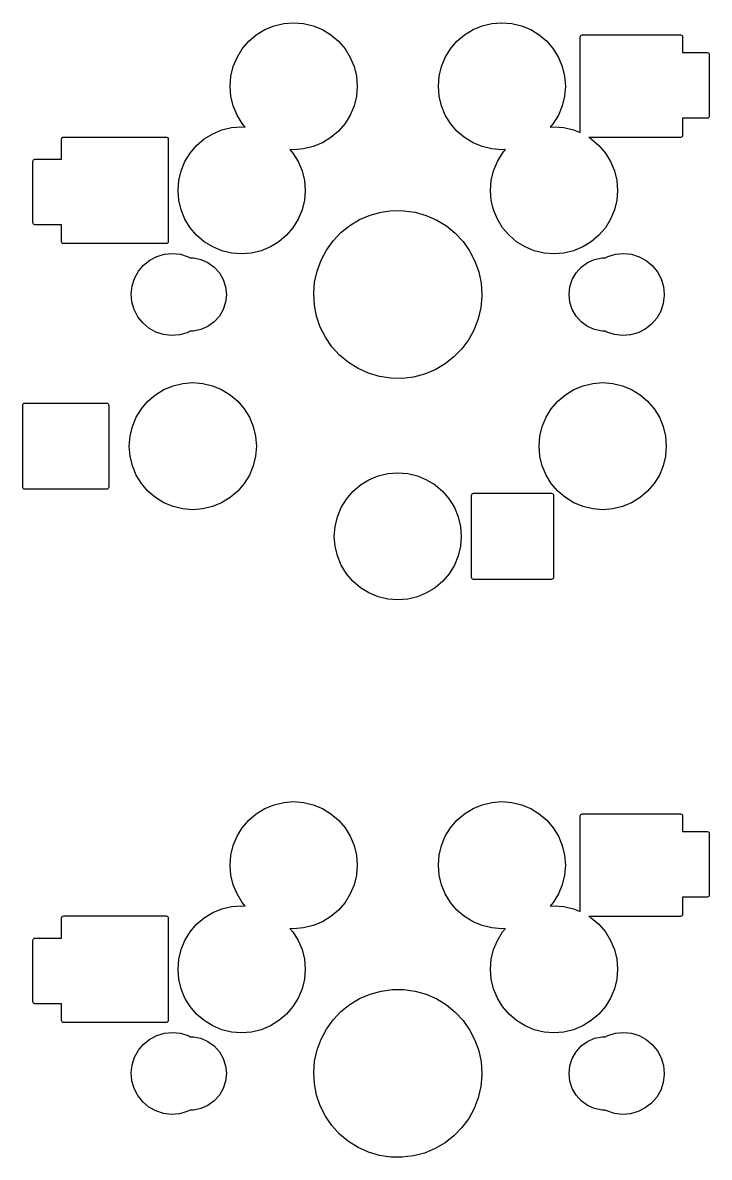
# Model space of a CAD drawing. Extents: x -9 to 141, y -37 to 78.
# Drawn here: x -9.15 to 7.6, y 35.95 to 63.63 of the extents above; entities that cross this region are included whole.
import ezdxf

# ---------------------------------------------------------------- set-up
doc = ezdxf.new("R2010")
doc.units = 0
doc.layers.add('BLACK', color=7, linetype='CONTINUOUS')

msp = doc.modelspace()

# ---------------------------------------------------------------- linework, layer by layer
at = {"layer": 'BLACK', "linetype": 'CONTINUOUS'}
for p, q in [((-3.45107, 63.334), (-3.24368, 63.4611)), ((-3.24368, 63.4611), (-3.01898, 63.5541)), ((-3.01898, 63.5541), (-2.78247, 63.6109)), ((-2.78247, 63.6109), (-2.54, 63.63)), ((-2.54, 63.63), (-2.29753, 63.6109)), ((-2.29753, 63.6109), (-2.06102, 63.5541)), ((-2.06102, 63.5541), (-1.83631, 63.4611)), ((-1.83631, 63.4611), (-1.62893, 63.334)), ((1.62893, 63.334), (1.83631, 63.4611)), ((1.83631, 63.4611), (2.06102, 63.5541)), ((2.06102, 63.5541), (2.29753, 63.6109)), ((2.29753, 63.6109), (2.54, 63.63)), ((2.54, 63.63), (2.78247, 63.6109)), ((2.78247, 63.6109), (3.01898, 63.5541)), ((3.01898, 63.5541), (3.24368, 63.4611)), ((3.24368, 63.4611), (3.45107, 63.334)), ((-3.79398, 62.9911), (-3.63602, 63.176)), ((-3.63602, 63.176), (-3.45107, 63.334)), ((-1.62893, 63.334), (-1.44398, 63.176)), ((-1.44398, 63.176), (-1.28602, 62.9911)), ((1.28602, 62.9911), (1.44398, 63.176)), ((1.44398, 63.176), (1.62893, 63.334)), ((3.45107, 63.334), (3.63602, 63.176)), ((3.63602, 63.176), (3.79398, 62.9911)), ((4.45, 63.28), (4.45381, 63.2991)), ((4.45, 60.9474), (4.45, 63.28)), ((4.45381, 63.2991), (4.46464, 63.3154)), ((4.46464, 63.3154), (4.48087, 63.3262)), ((4.48087, 63.3262), (4.5, 63.33)), ((4.5, 63.33), (6.9, 63.33)), ((6.9, 63.33), (6.91913, 63.3262)), ((6.91913, 63.3262), (6.93535, 63.3154)), ((6.93535, 63.3154), (6.94619, 63.2991)), ((6.94619, 63.2991), (6.95, 63.28)), ((6.95, 63.28), (6.95, 62.9)), ((-3.92106, 62.7837), (-3.79398, 62.9911)), ((-1.28602, 62.9911), (-1.15894, 62.7837)), ((1.15894, 62.7837), (1.28602, 62.9911)), ((3.79398, 62.9911), (3.92106, 62.7837)), ((6.95, 62.9), (7.55, 62.9)), ((7.55, 62.9), (7.56913, 62.8962)), ((7.56913, 62.8962), (7.58535, 62.8854)), ((7.58535, 62.8854), (7.59619, 62.8691)), ((7.59619, 62.8691), (7.6, 62.85)), ((7.6, 62.85), (7.6, 61.35)), ((-4.07092, 62.3225), (-4.01414, 62.559)), ((-4.01414, 62.559), (-3.92106, 62.7837)), ((-1.15894, 62.7837), (-1.06586, 62.559)), ((-1.06586, 62.559), (-1.00908, 62.3225)), ((1.00908, 62.3225), (1.06586, 62.559)), ((1.06586, 62.559), (1.15894, 62.7837)), ((3.92106, 62.7837), (4.01414, 62.559)), ((4.01414, 62.559), (4.07092, 62.3225)), ((-4.09, 62.08), (-4.07092, 62.3225)), ((-1.00908, 62.3225), (-0.99, 62.08)), ((0.99, 62.08), (1.00908, 62.3225)), ((4.07092, 62.3225), (4.09, 62.08)), ((-4.07092, 61.8375), (-4.09, 62.08)), ((-0.99, 62.08), (-1.00908, 61.8375)), ((1.00908, 61.8375), (0.99, 62.08)), ((4.09, 62.08), (4.07092, 61.8375)), ((-4.01414, 61.601), (-4.07092, 61.8375)), ((-1.00908, 61.8375), (-1.06586, 61.601)), ((1.06586, 61.601), (1.00908, 61.8375)), ((4.07092, 61.8375), (4.01414, 61.601)), ((-3.92106, 61.3763), (-4.01414, 61.601)), ((-1.06586, 61.601), (-1.15894, 61.3763)), ((1.15894, 61.3763), (1.06586, 61.601)), ((4.01414, 61.601), (3.92106, 61.3763)), ((-3.79398, 61.1689), (-3.92106, 61.3763)), ((-3.72055, 61.083), (-3.79398, 61.1689)), ((-1.28602, 61.1689), (-1.44398, 60.984)), ((-1.15894, 61.3763), (-1.28602, 61.1689)), ((1.28602, 61.1689), (1.15894, 61.3763)), ((1.44398, 60.984), (1.28602, 61.1689)), ((3.79398, 61.1689), (3.72055, 61.083)), ((3.92106, 61.3763), (3.79398, 61.1689)), ((7.55, 61.3), (6.95, 61.3)), ((6.95, 61.3), (6.95, 60.88)), ((7.56913, 61.3038), (7.55, 61.3)), ((7.58535, 61.3146), (7.56913, 61.3038)), ((7.59619, 61.3309), (7.58535, 61.3146)), ((7.6, 61.35), (7.59619, 61.3309)), ((-4.72107, 60.794), (-4.51368, 60.9211)), ((-4.51368, 60.9211), (-4.28898, 61.0141)), ((-4.28898, 61.0141), (-4.05247, 61.0709)), ((-4.05247, 61.0709), (-3.81, 61.09)), ((-3.81, 61.09), (-3.72055, 61.083)), ((-1.44398, 60.984), (-1.62893, 60.826)), ((1.62893, 60.826), (1.44398, 60.984)), ((3.72055, 61.083), (3.81, 61.09)), ((3.81, 61.09), (4.05247, 61.0709)), ((4.05247, 61.0709), (4.28898, 61.0141)), ((4.28898, 61.0141), (4.45, 60.9474)), ((-8.2, 60.79), (-8.19619, 60.8091)), ((-8.2, 60.3), (-8.2, 60.79)), ((-8.19619, 60.8091), (-8.18535, 60.8254)), ((-8.18535, 60.8254), (-8.16913, 60.8362)), ((-8.16913, 60.8362), (-8.15, 60.84)), ((-8.15, 60.84), (-5.65, 60.84)), ((-5.65, 60.84), (-5.63087, 60.8362)), ((-5.63087, 60.8362), (-5.61464, 60.8254)), ((-5.61464, 60.8254), (-5.60381, 60.8091)), ((-5.60381, 60.8091), (-5.6, 60.79)), ((-5.6, 60.79), (-5.6, 58.29)), ((-5.06398, 60.4511), (-4.90602, 60.636)), ((-4.90602, 60.636), (-4.72107, 60.794)), ((-1.83631, 60.6989), (-2.06102, 60.6059)), ((-1.62893, 60.826), (-1.83631, 60.6989)), ((1.83631, 60.6989), (1.62893, 60.826)), ((2.06102, 60.6059), (1.83631, 60.6989)), ((6.9, 60.83), (4.66228, 60.83)), ((4.66228, 60.83), (4.72107, 60.794)), ((4.72107, 60.794), (4.90602, 60.636)), ((4.90602, 60.636), (5.06398, 60.4511)), ((6.91913, 60.8338), (6.9, 60.83)), ((6.93535, 60.8446), (6.91913, 60.8338)), ((6.94619, 60.8609), (6.93535, 60.8446)), ((6.95, 60.88), (6.94619, 60.8609)), ((-5.19106, 60.2437), (-5.06398, 60.4511)), ((-2.54, 60.53), (-2.62945, 60.537)), ((-2.62945, 60.537), (-2.55602, 60.4511)), ((-2.55602, 60.4511), (-2.42894, 60.2437)), ((-2.29753, 60.5491), (-2.54, 60.53)), ((-2.06102, 60.6059), (-2.29753, 60.5491)), ((2.29753, 60.5491), (2.06102, 60.6059)), ((2.54, 60.53), (2.29753, 60.5491)), ((2.42894, 60.2437), (2.55602, 60.4511)), ((2.62945, 60.537), (2.54, 60.53)), ((2.55602, 60.4511), (2.62945, 60.537)), ((5.06398, 60.4511), (5.19106, 60.2437)), ((-8.9, 60.25), (-8.89619, 60.2691)), ((-8.9, 58.75), (-8.9, 60.25)), ((-8.89619, 60.2691), (-8.88535, 60.2854)), ((-8.88535, 60.2854), (-8.86913, 60.2962)), ((-8.86913, 60.2962), (-8.85, 60.3)), ((-8.85, 60.3), (-8.2, 60.3)), ((-5.28414, 60.019), (-5.19106, 60.2437)), ((-2.42894, 60.2437), (-2.33586, 60.019)), ((2.33586, 60.019), (2.42894, 60.2437)), ((5.19106, 60.2437), (5.28414, 60.019)), ((-5.34092, 59.7825), (-5.28414, 60.019)), ((-2.33586, 60.019), (-2.27908, 59.7825)), ((2.27908, 59.7825), (2.33586, 60.019)), ((5.28414, 60.019), (5.34092, 59.7825)), ((-5.36, 59.54), (-5.34092, 59.7825)), ((-5.34092, 59.2975), (-5.36, 59.54)), ((-2.27908, 59.7825), (-2.26, 59.54)), ((-2.26, 59.54), (-2.27908, 59.2975)), ((2.26, 59.54), (2.27908, 59.7825)), ((2.27908, 59.2975), (2.26, 59.54)), ((5.34092, 59.7825), (5.36, 59.54)), ((5.36, 59.54), (5.34092, 59.2975)), ((-5.28414, 59.061), (-5.34092, 59.2975)), ((-2.27908, 59.2975), (-2.33586, 59.061)), ((2.33586, 59.061), (2.27908, 59.2975)), ((5.34092, 59.2975), (5.28414, 59.061)), ((-5.19106, 58.8363), (-5.28414, 59.061)), ((-2.33586, 59.061), (-2.42894, 58.8363)), ((-0.67418, 58.936), (-0.4052, 59.0096)), ((-0.4052, 59.0096), (-0.12872, 59.046)), ((-0.12872, 59.046), (0.15014, 59.0445)), ((0.15014, 59.0445), (0.42622, 59.0052)), ((0.42622, 59.0052), (0.69441, 58.9288)), ((2.42894, 58.8363), (2.33586, 59.061)), ((5.28414, 59.061), (5.19106, 58.8363)), ((-8.89619, 58.7309), (-8.9, 58.75)), ((-8.88535, 58.7146), (-8.89619, 58.7309)), ((-8.86913, 58.7038), (-8.88535, 58.7146)), ((-8.85, 58.7), (-8.86913, 58.7038)), ((-8.2, 58.7), (-8.85, 58.7)), ((-8.2, 58.29), (-8.2, 58.7)), ((-5.06398, 58.6289), (-5.19106, 58.8363)), ((-2.42894, 58.8363), (-2.55602, 58.6289)), ((-1.3876, 58.509), (-1.16996, 58.6834)), ((-1.16996, 58.6834), (-0.93068, 58.8266)), ((-0.93068, 58.8266), (-0.67418, 58.936)), ((0.69441, 58.9288), (0.94976, 58.8167)), ((0.94976, 58.8167), (1.18753, 58.671)), ((2.55602, 58.6289), (2.42894, 58.8363)), ((5.19106, 58.8363), (5.06398, 58.6289)), ((-4.90602, 58.444), (-5.06398, 58.6289)), ((-4.72107, 58.286), (-4.90602, 58.444)), ((-2.71398, 58.444), (-2.89893, 58.286)), ((-2.55602, 58.6289), (-2.71398, 58.444)), ((-1.57955, 58.3067), (-1.3876, 58.509)), ((1.18753, 58.671), (1.40332, 58.4944)), ((1.40332, 58.4944), (1.59315, 58.2901)), ((2.71398, 58.444), (2.55602, 58.6289)), ((2.89893, 58.286), (2.71398, 58.444)), ((4.90602, 58.444), (4.72107, 58.286)), ((5.06398, 58.6289), (4.90602, 58.444)), ((-8.19619, 58.2709), (-8.2, 58.29)), ((-8.18535, 58.2546), (-8.19619, 58.2709)), ((-8.16913, 58.2438), (-8.18535, 58.2546)), ((-8.15, 58.24), (-8.16913, 58.2438)), ((-5.65, 58.24), (-8.15, 58.24)), ((-5.63087, 58.2438), (-5.65, 58.24)), ((-5.61464, 58.2546), (-5.63087, 58.2438)), ((-5.60381, 58.2709), (-5.61464, 58.2546)), ((-5.6, 58.29), (-5.60381, 58.2709)), ((-4.51368, 58.1589), (-4.72107, 58.286)), ((-4.28898, 58.0659), (-4.51368, 58.1589)), ((-3.10631, 58.1589), (-3.33102, 58.0659)), ((-2.89893, 58.286), (-3.10631, 58.1589)), ((-1.74228, 58.0803), (-1.57955, 58.3067)), ((1.59315, 58.2901), (1.7535, 58.062)), ((3.10631, 58.1589), (2.89893, 58.286)), ((3.33102, 58.0659), (3.10631, 58.1589)), ((4.51368, 58.1589), (4.28898, 58.0659)), ((4.72107, 58.286), (4.51368, 58.1589)), ((-6.04756, 57.8368), (-5.87461, 57.9272)), ((-5.87461, 57.9272), (-5.68738, 57.9823)), ((-5.68738, 57.9823), (-5.49302, 58)), ((-5.49302, 58), (-5.29892, 57.9796)), ((-5.29892, 57.9796), (-5.11248, 57.9219)), ((-5.11248, 57.9219), (-5.06293, 57.8951)), ((-5.06293, 57.8951), (-4.98592, 57.8951)), ((-4.98592, 57.8951), (-4.80188, 57.856)), ((-4.80188, 57.856), (-4.63, 57.7794)), ((-4.05247, 58.0091), (-4.28898, 58.0659)), ((-3.81, 57.99), (-4.05247, 58.0091)), ((-3.56753, 58.0091), (-3.81, 57.99)), ((-3.33102, 58.0659), (-3.56753, 58.0091)), ((-1.87277, 57.8338), (-1.74228, 58.0803)), ((1.7535, 58.062), (1.8814, 57.8142)), ((3.56753, 58.0091), (3.33102, 58.0659)), ((3.81, 57.99), (3.56753, 58.0091)), ((4.05247, 58.0091), (3.81, 57.99)), ((4.28898, 58.0659), (4.05247, 58.0091)), ((4.63, 57.7794), (4.80188, 57.856)), ((4.80188, 57.856), (4.98592, 57.8951)), ((4.98592, 57.8951), (5.06396, 57.8951)), ((5.06396, 57.8951), (5.12539, 57.9272)), ((5.12539, 57.9272), (5.31262, 57.9823)), ((5.31262, 57.9823), (5.50698, 58)), ((5.50698, 58), (5.70108, 57.9796)), ((5.70108, 57.9796), (5.88752, 57.9219)), ((5.88752, 57.9219), (6.05919, 57.829)), ((-6.32511, 57.565), (-6.19966, 57.7145)), ((-6.19966, 57.7145), (-6.04756, 57.8368)), ((-4.63, 57.7794), (-4.47778, 57.6688)), ((-4.47778, 57.6688), (-4.35189, 57.529)), ((-2.02801, 57.2995), (-1.9686, 57.5719)), ((-1.9686, 57.5719), (-1.87277, 57.8338)), ((1.8814, 57.8142), (1.97448, 57.5513)), ((4.35189, 57.529), (4.47778, 57.6688)), ((4.47778, 57.6688), (4.63, 57.7794)), ((6.05919, 57.829), (6.20957, 57.7046)), ((6.20957, 57.7046), (6.33292, 57.5534)), ((-6.47815, 57.2079), (-6.41913, 57.3939)), ((-6.41913, 57.3939), (-6.32511, 57.565)), ((-4.35189, 57.529), (-4.25781, 57.3661)), ((-4.25781, 57.3661), (-4.19967, 57.1871)), ((-2.04989, 57.0215), (-2.02801, 57.2995)), ((1.97448, 57.5513), (2.03103, 57.2782)), ((4.19967, 57.1871), (4.25781, 57.3661)), ((4.25781, 57.3661), (4.35189, 57.529)), ((6.33292, 57.5534), (6.42455, 57.3811)), ((6.42455, 57.3811), (6.48095, 57.1942)), ((-6.4999, 57.014), (-6.47815, 57.2079)), ((-4.19967, 57.1871), (-4.18, 57)), ((-2.03383, 56.7431), (-2.04989, 57.0215)), ((2.03103, 57.2782), (2.05, 57)), ((4.18, 57), (4.19967, 57.1871)), ((6.48095, 57.1942), (6.5, 57)), ((-6.48357, 56.8195), (-6.4999, 57.014)), ((-6.42978, 56.6319), (-6.48357, 56.8195)), ((-4.19967, 56.8129), (-4.25781, 56.6339)), ((-4.18, 57), (-4.19967, 56.8129)), ((-1.98015, 56.4694), (-2.03383, 56.7431)), ((2.04955, 56.9571), (2.02476, 56.6793)), ((2.05, 57), (2.04955, 56.9571)), ((4.19967, 56.8129), (4.18, 57)), ((4.25781, 56.6339), (4.19967, 56.8129)), ((6.47515, 56.7785), (6.41355, 56.5933)), ((6.49961, 56.9721), (6.47515, 56.7785)), ((6.5, 57), (6.49961, 56.9721)), ((-6.34057, 56.4583), (-6.42978, 56.6319)), ((-4.35189, 56.471), (-4.47778, 56.3312)), ((-4.25781, 56.6339), (-4.35189, 56.471)), ((-1.88982, 56.2056), (-1.98015, 56.4694)), ((2.02476, 56.6793), (1.9625, 56.4075)), ((4.35189, 56.471), (4.25781, 56.6339)), ((4.47778, 56.3312), (4.35189, 56.471)), ((6.41355, 56.5933), (6.31715, 56.4236)), ((-6.21934, 56.3053), (-6.34057, 56.4583)), ((-6.07071, 56.1789), (-6.21934, 56.3053)), ((-4.63, 56.2206), (-4.80188, 56.144)), ((-4.47778, 56.3312), (-4.63, 56.2206)), ((-1.76452, 55.9565), (-1.88982, 56.2056)), ((1.9625, 56.4075), (1.86393, 56.1466)), ((4.63, 56.2206), (4.47778, 56.3312)), ((4.80188, 56.144), (4.63, 56.2206)), ((6.18962, 56.2758), (6.03583, 56.1557)), ((6.31715, 56.4236), (6.18962, 56.2758)), ((-5.90035, 56.0836), (-6.07071, 56.1789)), ((-5.71474, 56.0233), (-5.90035, 56.0836)), ((-5.52094, 56.0002), (-5.71474, 56.0233)), ((-5.32635, 56.0152), (-5.52094, 56.0002)), ((-5.13837, 56.0677), (-5.32635, 56.0152)), ((-5.06462, 56.1049), (-5.13837, 56.0677)), ((-4.98592, 56.1049), (-5.06462, 56.1049)), ((-4.80188, 56.144), (-4.98592, 56.1049)), ((-1.60657, 55.7266), (-1.76452, 55.9565)), ((1.86393, 56.1466), (1.73087, 55.9016)), ((4.98592, 56.1049), (4.80188, 56.144)), ((5.06155, 56.1049), (4.98592, 56.1049)), ((5.09965, 56.0836), (5.06155, 56.1049)), ((5.28526, 56.0233), (5.09965, 56.0836)), ((5.47906, 56.0002), (5.28526, 56.0233)), ((5.67365, 56.0152), (5.47906, 56.0002)), ((5.86163, 56.0677), (5.67365, 56.0152)), ((6.03583, 56.1557), (5.86163, 56.0677)), ((-1.41889, 55.5204), (-1.60657, 55.7266)), ((1.56578, 55.6768), (1.37172, 55.4766)), ((1.73087, 55.9016), (1.56578, 55.6768)), ((-1.20496, 55.3415), (-1.41889, 55.5204)), ((1.37172, 55.4766), (1.15227, 55.3045)), ((-0.96873, 55.1933), (-1.20496, 55.3415)), ((-0.71457, 55.0786), (-0.96873, 55.1933)), ((-0.44719, 54.9994), (-0.71457, 55.0786)), ((0.9115, 55.1638), (0.65387, 55.0571)), ((1.15227, 55.3045), (0.9115, 55.1638)), ((-5.47898, 54.7741), (-5.24247, 54.8309)), ((-5.24247, 54.8309), (-5, 54.85)), ((-5, 54.85), (-4.75753, 54.8309)), ((-4.75753, 54.8309), (-4.52102, 54.7741)), ((-0.17154, 54.9572), (-0.44719, 54.9994)), ((0.10729, 54.9528), (-0.17154, 54.9572)), ((0.38413, 54.9863), (0.10729, 54.9528)), ((0.65387, 55.0571), (0.38413, 54.9863)), ((4.52102, 54.7741), (4.75753, 54.8309)), ((4.75753, 54.8309), (5, 54.85)), ((5, 54.85), (5.24247, 54.8309)), ((5.24247, 54.8309), (5.47898, 54.7741)), ((-6.09602, 54.396), (-5.91107, 54.554)), ((-5.91107, 54.554), (-5.70369, 54.6811)), ((-5.70369, 54.6811), (-5.47898, 54.7741)), ((-4.52102, 54.7741), (-4.29631, 54.6811)), ((-4.29631, 54.6811), (-4.08893, 54.554)), ((-4.08893, 54.554), (-3.90398, 54.396)), ((3.90398, 54.396), (4.08893, 54.554)), ((4.08893, 54.554), (4.29631, 54.6811)), ((4.29631, 54.6811), (4.52102, 54.7741)), ((5.47898, 54.7741), (5.70369, 54.6811)), ((5.70369, 54.6811), (5.91107, 54.554)), ((5.91107, 54.554), (6.09602, 54.396)), ((-9.15, 54.3), (-9.14619, 54.3191)), ((-9.15, 52.3), (-9.15, 54.3)), ((-9.14619, 54.3191), (-9.13535, 54.3354)), ((-9.13535, 54.3354), (-9.11913, 54.3462)), ((-9.11913, 54.3462), (-9.1, 54.35)), ((-9.1, 54.35), (-7.1, 54.35)), ((-7.1, 54.35), (-7.08087, 54.3462)), ((-7.08087, 54.3462), (-7.06464, 54.3354)), ((-7.06464, 54.3354), (-7.05381, 54.3191)), ((-7.05381, 54.3191), (-7.05, 54.3)), ((-7.05, 54.3), (-7.05, 52.3)), ((-6.25398, 54.2111), (-6.09602, 54.396)), ((-3.90398, 54.396), (-3.74602, 54.2111)), ((3.74602, 54.2111), (3.90398, 54.396)), ((6.09602, 54.396), (6.25398, 54.2111)), ((-6.47414, 53.779), (-6.38106, 54.0037)), ((-6.38106, 54.0037), (-6.25398, 54.2111)), ((-3.74602, 54.2111), (-3.61894, 54.0037)), ((-3.61894, 54.0037), (-3.52586, 53.779)), ((3.52586, 53.779), (3.61894, 54.0037)), ((3.61894, 54.0037), (3.74602, 54.2111)), ((6.25398, 54.2111), (6.38106, 54.0037)), ((6.38106, 54.0037), (6.47414, 53.779)), ((-6.53092, 53.5425), (-6.47414, 53.779)), ((-3.52586, 53.779), (-3.46908, 53.5425)), ((3.46908, 53.5425), (3.52586, 53.779)), ((6.47414, 53.779), (6.53092, 53.5425)), ((-6.55, 53.3), (-6.53092, 53.5425)), ((-3.46908, 53.5425), (-3.45, 53.3)), ((3.45, 53.3), (3.46908, 53.5425)), ((6.53092, 53.5425), (6.55, 53.3)), ((-6.53092, 53.0575), (-6.55, 53.3)), ((-3.45, 53.3), (-3.46908, 53.0575)), ((3.46908, 53.0575), (3.45, 53.3)), ((6.55, 53.3), (6.53092, 53.0575)), ((-6.47414, 52.821), (-6.53092, 53.0575)), ((-3.46908, 53.0575), (-3.52586, 52.821)), ((3.52586, 52.821), (3.46908, 53.0575)), ((6.53092, 53.0575), (6.47414, 52.821)), ((-6.38106, 52.5963), (-6.47414, 52.821)), ((-6.25398, 52.3889), (-6.38106, 52.5963)), ((-3.61894, 52.5963), (-3.74602, 52.3889)), ((-3.52586, 52.821), (-3.61894, 52.5963)), ((-0.47898, 52.5741), (-0.24247, 52.6309)), ((-0.24247, 52.6309), (0, 52.65)), ((0, 52.65), (0.24247, 52.6309)), ((0.24247, 52.6309), (0.47898, 52.5741)), ((3.61894, 52.5963), (3.52586, 52.821)), ((3.74602, 52.3889), (3.61894, 52.5963)), ((6.38106, 52.5963), (6.25398, 52.3889)), ((6.47414, 52.821), (6.38106, 52.5963)), ((-6.09602, 52.204), (-6.25398, 52.3889)), ((-3.74602, 52.3889), (-3.90398, 52.204)), ((-1.09602, 52.196), (-0.91107, 52.354)), ((-0.91107, 52.354), (-0.70369, 52.4811)), ((-0.70369, 52.4811), (-0.47898, 52.5741)), ((0.47898, 52.5741), (0.70369, 52.4811)), ((0.70369, 52.4811), (0.91107, 52.354)), ((0.91107, 52.354), (1.09602, 52.196)), ((3.90398, 52.204), (3.74602, 52.3889)), ((6.25398, 52.3889), (6.09602, 52.204)), ((-9.14619, 52.2809), (-9.15, 52.3)), ((-9.13535, 52.2646), (-9.14619, 52.2809)), ((-9.11913, 52.2538), (-9.13535, 52.2646)), ((-9.1, 52.25), (-9.11913, 52.2538)), ((-7.1, 52.25), (-9.1, 52.25)), ((-7.08087, 52.2538), (-7.1, 52.25)), ((-7.06464, 52.2646), (-7.08087, 52.2538)), ((-7.05381, 52.2809), (-7.06464, 52.2646)), ((-7.05, 52.3), (-7.05381, 52.2809)), ((-5.91107, 52.046), (-6.09602, 52.204)), ((-5.70369, 51.9189), (-5.91107, 52.046)), ((-4.08893, 52.046), (-4.29631, 51.9189)), ((-3.90398, 52.204), (-4.08893, 52.046)), ((-1.25398, 52.0111), (-1.09602, 52.196)), ((1.09602, 52.196), (1.25398, 52.0111)), ((1.8, 52.1), (1.80381, 52.1191)), ((1.8, 50.1), (1.8, 52.1)), ((1.80381, 52.1191), (1.81464, 52.1354)), ((1.81464, 52.1354), (1.83087, 52.1462)), ((1.83087, 52.1462), (1.85, 52.15)), ((1.85, 52.15), (3.75, 52.15)), ((3.75, 52.15), (3.76913, 52.1462)), ((3.76913, 52.1462), (3.78536, 52.1354)), ((3.78536, 52.1354), (3.79619, 52.1191)), ((3.79619, 52.1191), (3.8, 52.1)), ((3.8, 52.1), (3.8, 50.1)), ((4.08893, 52.046), (3.90398, 52.204)), ((4.29631, 51.9189), (4.08893, 52.046)), ((5.91107, 52.046), (5.70369, 51.9189)), ((6.09602, 52.204), (5.91107, 52.046)), ((-5.47898, 51.8259), (-5.70369, 51.9189)), ((-5.24247, 51.7691), (-5.47898, 51.8259)), ((-5, 51.75), (-5.24247, 51.7691)), ((-4.75753, 51.7691), (-5, 51.75)), ((-4.52102, 51.8259), (-4.75753, 51.7691)), ((-4.29631, 51.9189), (-4.52102, 51.8259)), ((-1.47414, 51.579), (-1.38106, 51.8037)), ((-1.38106, 51.8037), (-1.25398, 52.0111)), ((1.25398, 52.0111), (1.38106, 51.8037)), ((1.38106, 51.8037), (1.47414, 51.579)), ((4.52102, 51.8259), (4.29631, 51.9189)), ((4.75753, 51.7691), (4.52102, 51.8259)), ((5, 51.75), (4.75753, 51.7691)), ((5.24247, 51.7691), (5, 51.75)), ((5.47898, 51.8259), (5.24247, 51.7691)), ((5.70369, 51.9189), (5.47898, 51.8259)), ((-1.53092, 51.3425), (-1.47414, 51.579)), ((1.47414, 51.579), (1.53092, 51.3425)), ((-1.55, 51.1), (-1.53092, 51.3425)), ((1.53092, 51.3425), (1.55, 51.1)), ((-1.53092, 50.8575), (-1.55, 51.1)), ((1.55, 51.1), (1.53092, 50.8575)), ((-1.47414, 50.621), (-1.53092, 50.8575)), ((1.53092, 50.8575), (1.47414, 50.621)), ((-1.38106, 50.3963), (-1.47414, 50.621)), ((-1.25398, 50.1889), (-1.38106, 50.3963)), ((1.38106, 50.3963), (1.25398, 50.1889)), ((1.47414, 50.621), (1.38106, 50.3963)), ((-1.09602, 50.004), (-1.25398, 50.1889)), ((1.25398, 50.1889), (1.09602, 50.004)), ((1.80381, 50.0809), (1.8, 50.1)), ((3.8, 50.1), (3.79619, 50.0809)), ((-0.91107, 49.846), (-1.09602, 50.004)), ((-0.70369, 49.7189), (-0.91107, 49.846)), ((0.91107, 49.846), (0.70369, 49.7189)), ((1.09602, 50.004), (0.91107, 49.846)), ((1.81464, 50.0646), (1.80381, 50.0809)), ((1.83087, 50.0538), (1.81464, 50.0646)), ((1.85, 50.05), (1.83087, 50.0538)), ((3.75, 50.05), (1.85, 50.05)), ((3.76913, 50.0538), (3.75, 50.05)), ((3.78536, 50.0646), (3.76913, 50.0538)), ((3.79619, 50.0809), (3.78536, 50.0646)), ((-0.47898, 49.6259), (-0.70369, 49.7189)), ((-0.24247, 49.5691), (-0.47898, 49.6259)), ((0, 49.55), (-0.24247, 49.5691)), ((0.24247, 49.5691), (0, 49.55)), ((0.47898, 49.6259), (0.24247, 49.5691)), ((0.70369, 49.7189), (0.47898, 49.6259)), ((-3.01898, 44.5541), (-2.78247, 44.6109)), ((-2.78247, 44.6109), (-2.54, 44.63)), ((-2.54, 44.63), (-2.29753, 44.6109)), ((-2.29753, 44.6109), (-2.06102, 44.5541)), ((2.06102, 44.5541), (2.29753, 44.6109)), ((2.29753, 44.6109), (2.54, 44.63)), ((2.54, 44.63), (2.78247, 44.6109)), ((2.78247, 44.6109), (3.01898, 44.5541)), ((-3.63602, 44.176), (-3.45107, 44.334)), ((-3.45107, 44.334), (-3.24368, 44.4611)), ((-3.24368, 44.4611), (-3.01898, 44.5541)), ((-2.06102, 44.5541), (-1.83631, 44.4611)), ((-1.83631, 44.4611), (-1.62893, 44.334)), ((-1.62893, 44.334), (-1.44398, 44.176)), ((1.44398, 44.176), (1.62893, 44.334)), ((1.62893, 44.334), (1.83631, 44.4611)), ((1.83631, 44.4611), (2.06102, 44.5541)), ((3.01898, 44.5541), (3.24368, 44.4611)), ((3.24368, 44.4611), (3.45107, 44.334)), ((3.45107, 44.334), (3.63602, 44.176)), ((4.45, 44.28), (4.45381, 44.2991)), ((4.45381, 44.2991), (4.46464, 44.3154)), ((4.46464, 44.3154), (4.48087, 44.3262)), ((4.48087, 44.3262), (4.5, 44.33)), ((4.5, 44.33), (6.9, 44.33)), ((6.9, 44.33), (6.91913, 44.3262)), ((6.91913, 44.3262), (6.93535, 44.3154)), ((6.93535, 44.3154), (6.94619, 44.2991)), ((6.94619, 44.2991), (6.95, 44.28)), ((-3.79398, 43.9911), (-3.63602, 44.176)), ((-1.44398, 44.176), (-1.28602, 43.9911)), ((1.28602, 43.9911), (1.44398, 44.176)), ((3.63602, 44.176), (3.79398, 43.9911)), ((4.45, 41.9474), (4.45, 44.28)), ((6.95, 44.28), (6.95, 43.9)), ((-4.01414, 43.559), (-3.92106, 43.7837)), ((-3.92106, 43.7837), (-3.79398, 43.9911)), ((-1.28602, 43.9911), (-1.15894, 43.7837)), ((-1.15894, 43.7837), (-1.06586, 43.559)), ((1.06586, 43.559), (1.15894, 43.7837)), ((1.15894, 43.7837), (1.28602, 43.9911)), ((3.79398, 43.9911), (3.92106, 43.7837)), ((3.92106, 43.7837), (4.01414, 43.559)), ((6.95, 43.9), (7.55, 43.9)), ((7.55, 43.9), (7.56913, 43.8962)), ((7.56913, 43.8962), (7.58535, 43.8854)), ((7.58535, 43.8854), (7.59619, 43.8691)), ((7.59619, 43.8691), (7.6, 43.85)), ((7.6, 43.85), (7.6, 42.35)), ((-4.07092, 43.3225), (-4.01414, 43.559)), ((-1.06586, 43.559), (-1.00908, 43.3225)), ((1.00908, 43.3225), (1.06586, 43.559)), ((4.01414, 43.559), (4.07092, 43.3225)), ((-4.09, 43.08), (-4.07092, 43.3225)), ((-1.00908, 43.3225), (-0.99, 43.08)), ((0.99, 43.08), (1.00908, 43.3225)), ((4.07092, 43.3225), (4.09, 43.08)), ((-4.07092, 42.8375), (-4.09, 43.08)), ((-0.99, 43.08), (-1.00908, 42.8375)), ((1.00908, 42.8375), (0.99, 43.08)), ((4.09, 43.08), (4.07092, 42.8375)), ((-4.01414, 42.601), (-4.07092, 42.8375)), ((-1.00908, 42.8375), (-1.06586, 42.601)), ((1.06586, 42.601), (1.00908, 42.8375)), ((4.07092, 42.8375), (4.01414, 42.601)), ((-3.92106, 42.3763), (-4.01414, 42.601)), ((-3.79398, 42.1689), (-3.92106, 42.3763)), ((-1.15894, 42.3763), (-1.28602, 42.1689)), ((-1.06586, 42.601), (-1.15894, 42.3763)), ((1.15894, 42.3763), (1.06586, 42.601)), ((1.28602, 42.1689), (1.15894, 42.3763)), ((3.92106, 42.3763), (3.79398, 42.1689)), ((4.01414, 42.601), (3.92106, 42.3763)), ((7.6, 42.35), (7.59619, 42.3309)), ((-4.28898, 42.0141), (-4.05247, 42.0709)), ((-4.05247, 42.0709), (-3.81, 42.09)), ((-3.81, 42.09), (-3.72055, 42.083)), ((-3.72055, 42.083), (-3.79398, 42.1689)), ((-1.28602, 42.1689), (-1.44398, 41.984)), ((1.44398, 41.984), (1.28602, 42.1689)), ((3.79398, 42.1689), (3.72055, 42.083)), ((3.72055, 42.083), (3.81, 42.09)), ((3.81, 42.09), (4.05247, 42.0709)), ((4.05247, 42.0709), (4.28898, 42.0141)), ((7.55, 42.3), (6.95, 42.3)), ((6.95, 42.3), (6.95, 41.88)), ((7.56913, 42.3038), (7.55, 42.3)), ((7.58535, 42.3146), (7.56913, 42.3038)), ((7.59619, 42.3309), (7.58535, 42.3146)), ((-8.2, 41.79), (-8.19619, 41.8091)), ((-8.19619, 41.8091), (-8.18535, 41.8254)), ((-8.18535, 41.8254), (-8.16913, 41.8362)), ((-8.16913, 41.8362), (-8.15, 41.84)), ((-8.15, 41.84), (-5.65, 41.84)), ((-5.65, 41.84), (-5.63087, 41.8362)), ((-5.63087, 41.8362), (-5.61464, 41.8254)), ((-5.61464, 41.8254), (-5.60381, 41.8091)), ((-5.60381, 41.8091), (-5.6, 41.79)), ((-4.90602, 41.636), (-4.72107, 41.794)), ((-4.72107, 41.794), (-4.51368, 41.9211)), ((-4.51368, 41.9211), (-4.28898, 42.0141)), ((-1.62893, 41.826), (-1.83631, 41.6989)), ((-1.44398, 41.984), (-1.62893, 41.826)), ((1.62893, 41.826), (1.44398, 41.984)), ((1.83631, 41.6989), (1.62893, 41.826)), ((4.28898, 42.0141), (4.45, 41.9474)), ((6.9, 41.83), (4.66228, 41.83)), ((4.66228, 41.83), (4.72107, 41.794)), ((4.72107, 41.794), (4.90602, 41.636)), ((6.91913, 41.8338), (6.9, 41.83)), ((6.93535, 41.8446), (6.91913, 41.8338)), ((6.94619, 41.8609), (6.93535, 41.8446)), ((6.95, 41.88), (6.94619, 41.8609)), ((-8.2, 41.3), (-8.2, 41.79)), ((-5.6, 41.79), (-5.6, 39.29)), ((-5.06398, 41.4511), (-4.90602, 41.636)), ((-2.54, 41.53), (-2.62945, 41.537)), ((-2.62945, 41.537), (-2.55602, 41.4511)), ((-2.29753, 41.5491), (-2.54, 41.53)), ((-2.06102, 41.6059), (-2.29753, 41.5491)), ((-1.83631, 41.6989), (-2.06102, 41.6059)), ((2.06102, 41.6059), (1.83631, 41.6989)), ((2.29753, 41.5491), (2.06102, 41.6059)), ((2.54, 41.53), (2.29753, 41.5491)), ((2.62945, 41.537), (2.54, 41.53)), ((2.55602, 41.4511), (2.62945, 41.537)), ((4.90602, 41.636), (5.06398, 41.4511)), ((-8.9, 41.25), (-8.89619, 41.2691)), ((-8.9, 39.75), (-8.9, 41.25)), ((-8.89619, 41.2691), (-8.88535, 41.2854)), ((-8.88535, 41.2854), (-8.86913, 41.2962)), ((-8.86913, 41.2962), (-8.85, 41.3)), ((-8.85, 41.3), (-8.2, 41.3)), ((-5.28414, 41.019), (-5.19106, 41.2437)), ((-5.19106, 41.2437), (-5.06398, 41.4511)), ((-2.55602, 41.4511), (-2.42894, 41.2437)), ((-2.42894, 41.2437), (-2.33586, 41.019)), ((2.33586, 41.019), (2.42894, 41.2437)), ((2.42894, 41.2437), (2.55602, 41.4511)), ((5.06398, 41.4511), (5.19106, 41.2437)), ((5.19106, 41.2437), (5.28414, 41.019)), ((-5.34092, 40.7825), (-5.28414, 41.019)), ((-2.33586, 41.019), (-2.27908, 40.7825)), ((2.27908, 40.7825), (2.33586, 41.019)), ((5.28414, 41.019), (5.34092, 40.7825)), ((-5.36, 40.54), (-5.34092, 40.7825)), ((-2.27908, 40.7825), (-2.26, 40.54)), ((2.26, 40.54), (2.27908, 40.7825)), ((5.34092, 40.7825), (5.36, 40.54)), ((-5.34092, 40.2975), (-5.36, 40.54)), ((-2.26, 40.54), (-2.27908, 40.2975)), ((2.27908, 40.2975), (2.26, 40.54)), ((5.36, 40.54), (5.34092, 40.2975)), ((-5.28414, 40.061), (-5.34092, 40.2975)), ((-2.27908, 40.2975), (-2.33586, 40.061)), ((2.33586, 40.061), (2.27908, 40.2975)), ((5.34092, 40.2975), (5.28414, 40.061)), ((-5.19106, 39.8363), (-5.28414, 40.061)), ((-2.33586, 40.061), (-2.42894, 39.8363)), ((-0.93068, 39.8266), (-0.67418, 39.936)), ((-0.67418, 39.936), (-0.4052, 40.0096)), ((-0.4052, 40.0096), (-0.12872, 40.046)), ((-0.12872, 40.046), (0.15014, 40.0445)), ((0.15014, 40.0445), (0.42622, 40.0052)), ((0.42622, 40.0052), (0.69441, 39.9288)), ((0.69441, 39.9288), (0.94976, 39.8167)), ((2.42894, 39.8363), (2.33586, 40.061)), ((5.28414, 40.061), (5.19106, 39.8363)), ((-8.89619, 39.7309), (-8.9, 39.75)), ((-8.88535, 39.7146), (-8.89619, 39.7309)), ((-8.86913, 39.7038), (-8.88535, 39.7146)), ((-8.85, 39.7), (-8.86913, 39.7038)), ((-8.2, 39.7), (-8.85, 39.7)), ((-8.2, 39.29), (-8.2, 39.7)), ((-5.06398, 39.6289), (-5.19106, 39.8363)), ((-4.90602, 39.444), (-5.06398, 39.6289)), ((-2.55602, 39.6289), (-2.71398, 39.444)), ((-2.42894, 39.8363), (-2.55602, 39.6289)), ((-1.3876, 39.509), (-1.16996, 39.6834)), ((-1.16996, 39.6834), (-0.93068, 39.8266)), ((0.94976, 39.8167), (1.18753, 39.671)), ((1.18753, 39.671), (1.40332, 39.4944)), ((2.55602, 39.6289), (2.42894, 39.8363)), ((2.71398, 39.444), (2.55602, 39.6289)), ((5.06398, 39.6289), (4.90602, 39.444)), ((5.19106, 39.8363), (5.06398, 39.6289)), ((-4.72107, 39.286), (-4.90602, 39.444)), ((-2.71398, 39.444), (-2.89893, 39.286)), ((-1.74228, 39.0803), (-1.57955, 39.3067)), ((-1.57955, 39.3067), (-1.3876, 39.509)), ((1.40332, 39.4944), (1.59315, 39.2901)), ((2.89893, 39.286), (2.71398, 39.444)), ((4.90602, 39.444), (4.72107, 39.286)), ((-8.19619, 39.2709), (-8.2, 39.29)), ((-8.18535, 39.2546), (-8.19619, 39.2709)), ((-8.16913, 39.2438), (-8.18535, 39.2546)), ((-8.15, 39.24), (-8.16913, 39.2438)), ((-5.65, 39.24), (-8.15, 39.24)), ((-5.63087, 39.2438), (-5.65, 39.24)), ((-5.61464, 39.2546), (-5.63087, 39.2438)), ((-5.60381, 39.2709), (-5.61464, 39.2546)), ((-5.6, 39.29), (-5.60381, 39.2709)), ((-4.51368, 39.1589), (-4.72107, 39.286)), ((-4.28898, 39.0659), (-4.51368, 39.1589)), ((-4.05247, 39.0091), (-4.28898, 39.0659)), ((-3.33102, 39.0659), (-3.56753, 39.0091)), ((-3.10631, 39.1589), (-3.33102, 39.0659)), ((-2.89893, 39.286), (-3.10631, 39.1589)), ((-1.87277, 38.8338), (-1.74228, 39.0803)), ((1.59315, 39.2901), (1.7535, 39.062)), ((1.7535, 39.062), (1.8814, 38.8142)), ((3.10631, 39.1589), (2.89893, 39.286)), ((3.33102, 39.0659), (3.10631, 39.1589)), ((3.56753, 39.0091), (3.33102, 39.0659)), ((4.28898, 39.0659), (4.05247, 39.0091)), ((4.51368, 39.1589), (4.28898, 39.0659)), ((4.72107, 39.286), (4.51368, 39.1589)), ((-6.19966, 38.7145), (-6.04756, 38.8368)), ((-6.04756, 38.8368), (-5.87461, 38.9272)), ((-5.87461, 38.9272), (-5.68738, 38.9823)), ((-5.68738, 38.9823), (-5.49302, 39)), ((-5.49302, 39), (-5.29892, 38.9796)), ((-5.29892, 38.9796), (-5.11248, 38.9219)), ((-5.11248, 38.9219), (-5.06293, 38.8951)), ((-5.06293, 38.8951), (-4.98592, 38.8951)), ((-4.98592, 38.8951), (-4.80188, 38.856)), ((-4.80188, 38.856), (-4.63, 38.7794)), ((-4.63, 38.7794), (-4.47778, 38.6688)), ((-3.81, 38.99), (-4.05247, 39.0091)), ((-3.56753, 39.0091), (-3.81, 38.99)), ((-1.9686, 38.5719), (-1.87277, 38.8338)), ((1.8814, 38.8142), (1.97448, 38.5513)), ((3.81, 38.99), (3.56753, 39.0091)), ((4.05247, 39.0091), (3.81, 38.99)), ((4.47778, 38.6688), (4.63, 38.7794)), ((4.63, 38.7794), (4.80188, 38.856)), ((4.80188, 38.856), (4.98592, 38.8951)), ((4.98592, 38.8951), (5.06396, 38.8951)), ((5.06396, 38.8951), (5.12539, 38.9272)), ((5.12539, 38.9272), (5.31262, 38.9823)), ((5.31262, 38.9823), (5.50698, 39)), ((5.50698, 39), (5.70108, 38.9796)), ((5.70108, 38.9796), (5.88752, 38.9219)), ((5.88752, 38.9219), (6.05919, 38.829)), ((6.05919, 38.829), (6.20957, 38.7046)), ((-6.41913, 38.3939), (-6.32511, 38.565)), ((-6.32511, 38.565), (-6.19966, 38.7145)), ((-4.47778, 38.6688), (-4.35189, 38.529)), ((-4.35189, 38.529), (-4.25781, 38.3661)), ((-2.02801, 38.2995), (-1.9686, 38.5719)), ((1.97448, 38.5513), (2.03103, 38.2782)), ((4.25781, 38.3661), (4.35189, 38.529)), ((4.35189, 38.529), (4.47778, 38.6688)), ((6.20957, 38.7046), (6.33292, 38.5534)), ((6.33292, 38.5534), (6.42455, 38.3811)), ((-6.4999, 38.014), (-6.47815, 38.2079)), ((-6.47815, 38.2079), (-6.41913, 38.3939)), ((-4.25781, 38.3661), (-4.19967, 38.1871)), ((-2.04989, 38.0215), (-2.02801, 38.2995)), ((2.03103, 38.2782), (2.05, 38)), ((4.19967, 38.1871), (4.25781, 38.3661)), ((6.42455, 38.3811), (6.48095, 38.1942)), ((-6.48357, 37.8195), (-6.4999, 38.014)), ((-4.19967, 38.1871), (-4.18, 38)), ((-4.18, 38), (-4.19967, 37.8129)), ((-2.03383, 37.7431), (-2.04989, 38.0215)), ((2.04955, 37.9571), (2.02476, 37.6793)), ((2.05, 38), (2.04955, 37.9571)), ((4.18, 38), (4.19967, 38.1871)), ((4.19967, 37.8129), (4.18, 38)), ((6.49961, 37.9721), (6.47515, 37.7785)), ((6.48095, 38.1942), (6.5, 38)), ((6.5, 38), (6.49961, 37.9721)), ((-6.42978, 37.6319), (-6.48357, 37.8195)), ((-4.19967, 37.8129), (-4.25781, 37.6339)), ((-1.98015, 37.4694), (-2.03383, 37.7431)), ((2.02476, 37.6793), (1.9625, 37.4075)), ((4.25781, 37.6339), (4.19967, 37.8129)), ((6.47515, 37.7785), (6.41355, 37.5933)), ((-6.34057, 37.4583), (-6.42978, 37.6319)), ((-6.21934, 37.3053), (-6.34057, 37.4583)), ((-4.35189, 37.471), (-4.47778, 37.3312)), ((-4.25781, 37.6339), (-4.35189, 37.471)), ((-1.88982, 37.2056), (-1.98015, 37.4694)), ((1.9625, 37.4075), (1.86393, 37.1466)), ((4.35189, 37.471), (4.25781, 37.6339)), ((4.47778, 37.3312), (4.35189, 37.471)), ((6.31715, 37.4236), (6.18962, 37.2758)), ((6.41355, 37.5933), (6.31715, 37.4236)), ((-6.07071, 37.1789), (-6.21934, 37.3053)), ((-5.90035, 37.0836), (-6.07071, 37.1789)), ((-5.06462, 37.1049), (-5.13837, 37.0677)), ((-4.98592, 37.1049), (-5.06462, 37.1049)), ((-4.80188, 37.144), (-4.98592, 37.1049)), ((-4.63, 37.2206), (-4.80188, 37.144)), ((-4.47778, 37.3312), (-4.63, 37.2206)), ((-1.76452, 36.9565), (-1.88982, 37.2056)), ((1.86393, 37.1466), (1.73087, 36.9016)), ((4.63, 37.2206), (4.47778, 37.3312)), ((4.80188, 37.144), (4.63, 37.2206)), ((4.98592, 37.1049), (4.80188, 37.144)), ((5.06155, 37.1049), (4.98592, 37.1049)), ((5.09965, 37.0836), (5.06155, 37.1049)), ((6.03583, 37.1557), (5.86163, 37.0677)), ((6.18962, 37.2758), (6.03583, 37.1557)), ((-5.71474, 37.0233), (-5.90035, 37.0836)), ((-5.52094, 37.0002), (-5.71474, 37.0233)), ((-5.32635, 37.0152), (-5.52094, 37.0002)), ((-5.13837, 37.0677), (-5.32635, 37.0152)), ((-1.60657, 36.7266), (-1.76452, 36.9565)), ((1.73087, 36.9016), (1.56578, 36.6768)), ((5.28526, 37.0233), (5.09965, 37.0836)), ((5.47906, 37.0002), (5.28526, 37.0233)), ((5.67365, 37.0152), (5.47906, 37.0002)), ((5.86163, 37.0677), (5.67365, 37.0152)), ((-1.41889, 36.5204), (-1.60657, 36.7266)), ((1.56578, 36.6768), (1.37172, 36.4766)), ((-1.20496, 36.3415), (-1.41889, 36.5204)), ((-0.96873, 36.1933), (-1.20496, 36.3415)), ((1.15227, 36.3045), (0.9115, 36.1638)), ((1.37172, 36.4766), (1.15227, 36.3045)), ((-0.71457, 36.0786), (-0.96873, 36.1933)), ((-0.44719, 35.9994), (-0.71457, 36.0786)), ((-0.17154, 35.9572), (-0.44719, 35.9994)), ((0.38413, 35.9863), (0.10729, 35.9528)), ((0.65387, 36.0571), (0.38413, 35.9863)), ((0.9115, 36.1638), (0.65387, 36.0571)), ((0.10729, 35.9528), (-0.17154, 35.9572))]:
    msp.add_line(p, q, dxfattribs=at)

doc.saveas('drawing.dxf')
